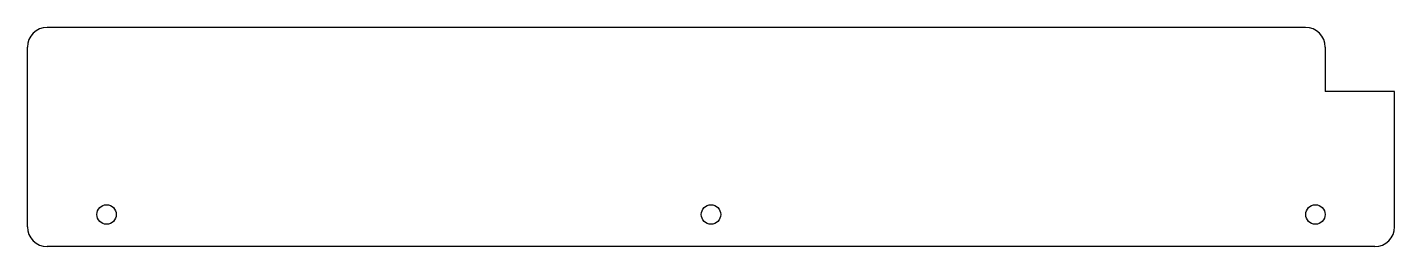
# Model space of a CAD drawing. Header units: millimetres. Extents: x 0 to 345, y -18 to 38.
import ezdxf

# ---------------------------------------------------------------- set-up
doc = ezdxf.new("R2010")
doc.units = ezdxf.units.MM

msp = doc.modelspace()

# ---------------------------------------------------------------- linework, layer by layer
at = {"color": 7, "linetype": 'Continuous', "lineweight": 25}
for p, q in [((322.5, 37.64), (5, 37.64)), ((0, -12.64), (0, 32.64)), ((327.5, 32.64), (327.5, 21.44)), ((345, 21.44), (327.5, 21.44)), ((345, -12.64), (345, 21.44)), ((340, -17.64), (5, -17.64))]:
    msp.add_line(p, q, dxfattribs=at)
for centre in [(20, -9.54), (172.5, -9.54), (325, -9.54)]:
    msp.add_circle(centre, 2.45, dxfattribs=at)
for centre, start, end in [((5, 32.64), 90, 180), ((322.5, 32.64), 0, 90), ((5, -12.64), 180, 270), ((340, -12.64), 270, 0)]:
    msp.add_arc(centre, 5, start, end, dxfattribs=at)

doc.saveas('drawing.dxf')
